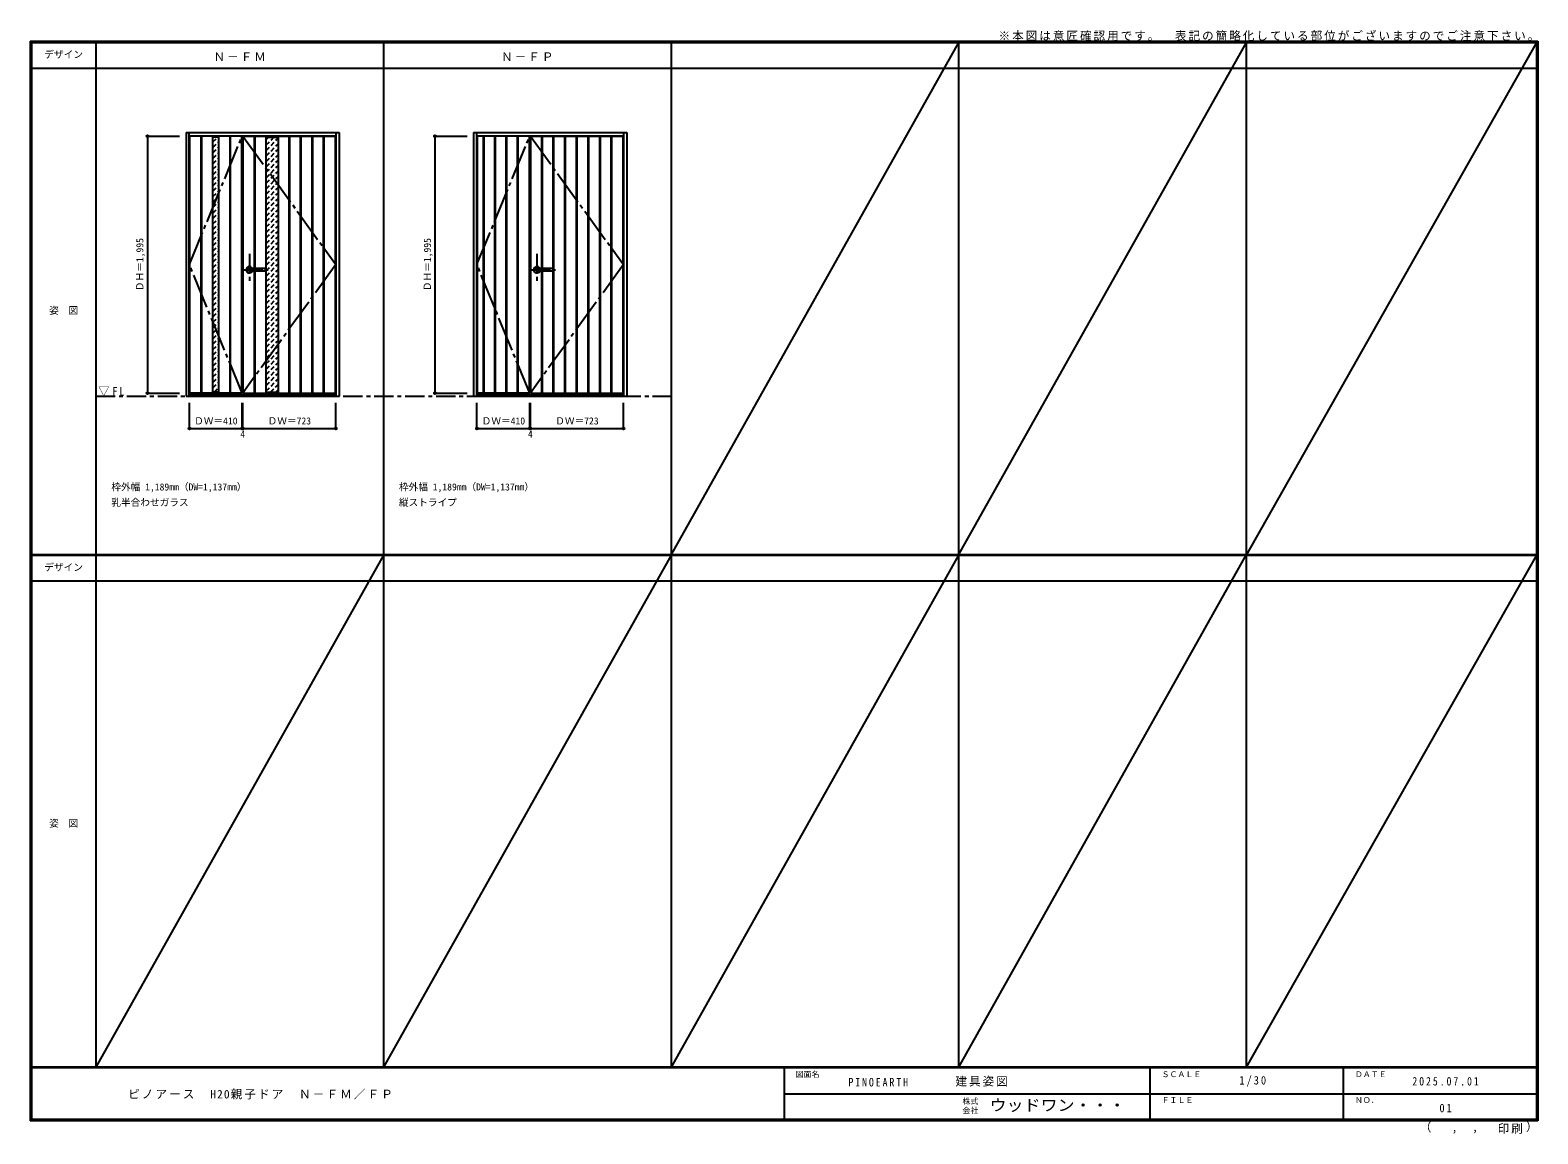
# Model space of a CAD drawing. Units: millimetres, scale not verified. Extents: x -6000 to 5700, y -4307 to 4260.
import ezdxf
from ezdxf.enums import TextEntityAlignment as Align

# ---------------------------------------------------------------- set-up
doc = ezdxf.new("R2010")
doc.units = ezdxf.units.MM
doc.header["$LTSCALE"] = 30
doc.header["$PDMODE"] = 32
doc.header["$PDSIZE"] = 15
for name, pattern in [('CHAIN1', [8, 5, -1, 1, -1]), ('CHAIN2', [12, 9, -1, 1, -1]), ('DASHED1', [1.8, 1.2, -0.6])]:
    doc.linetypes.add(name, pattern=pattern)
for name, color, linetype in [('0-1_通り芯', 4, 'CHAIN1'), ('0-2_扉', 3, 'Continuous'), ('0-3_仕上げ', 3, 'Continuous'), ('0-4_枠', 3, 'Continuous'), ('0-5_レバー', 3, 'Continuous'), ('0-7_', 7, 'CHAIN2'), ('0-A_文字', 7, 'Continuous'), ('0-B_寸法', 7, 'Continuous'), ('0-C_ハッチ', 4, 'DASHED1'), ('F-1_枠', 6, 'Continuous'), ('F-A_文字', 7, 'Continuous')]:
    doc.layers.add(name, color=color, linetype=linetype)
doc.styles.add('ＭＳ ゴシック', font='')
doc.styles.get('ＭＳ ゴシック').set_extended_font_data('MS Gothic')

msp = doc.modelspace()

# ---------------------------------------------------------------- linework, layer by layer
at = {"layer": '0-1_通り芯'}
for p, q in [((-4299, 2524.5), (-4299, 2314.5)), ((-2067.4, 2524.5), (-2067.4, 2314.5)), ((-4344, 2400.5), (-4154, 2400.5)), ((-2112.4, 2400.5), (-1922.4, 2400.5))]:
    msp.add_line(p, q, dxfattribs=at)
at = {"layer": '0-1_通り芯', "color": 7}
msp.add_line((-5490, 1418), (-1026.8, 1418), dxfattribs=at)
at = {"layer": '0-2_扉'}
for p, q in [((-4764, 1443), (-4764, 3438)), ((-4354, 3438), (-4764, 3438)), ((-4354, 1443), (-4354, 3438)), ((-4350, 1443), (-4350, 3438)), ((-4350, 3438), (-3627, 3438)), ((-3627, 1443), (-3627, 3438)), ((-2532.4, 1443), (-2532.4, 3438)), ((-2122.4, 3438), (-2532.4, 3438)), ((-2122.4, 1443), (-2122.4, 3438)), ((-2118.4, 1443), (-2118.4, 3438)), ((-2118.4, 3438), (-1395.4, 3438)), ((-1395.4, 1443), (-1395.4, 3438)), ((-4354, 1443), (-4764, 1443)), ((-4350, 1443), (-3627, 1443)), ((-2122.4, 1443), (-2532.4, 1443)), ((-2118.4, 1443), (-1395.4, 1443))]:
    msp.add_line(p, q, dxfattribs=at)
at = {"layer": '0-3_仕上げ'}
for p, q in [((-4761, 1443), (-4761, 3438)), ((-4674, 1443), (-4674, 3438)), ((-4669, 1443), (-4669, 3438)), ((-4449, 1443), (-4449, 3438)), ((-4444, 1443), (-4444, 3438)), ((-4357, 1443), (-4357, 3438)), ((-4347, 1443), (-4347, 3438)), ((-4260, 2412), (-4260, 3438)), ((-4255, 2412), (-4255, 3438)), ((-3991, 1443), (-3991, 3438)), ((-3986, 1443), (-3986, 3438)), ((-3901, 1443), (-3901, 3438)), ((-3896, 1443), (-3896, 3438)), ((-3811, 1443), (-3811, 3438)), ((-3806, 1443), (-3806, 3438)), ((-3723, 1443), (-3723, 3438)), ((-3718, 1443), (-3718, 3438)), ((-3630, 1443), (-3630, 3438)), ((-2529.4, 1443), (-2529.4, 3438)), ((-2481.4, 1443), (-2481.4, 3438)), ((-2476.4, 1443), (-2476.4, 3438)), ((-2393.4, 1443), (-2393.4, 3438)), ((-2388.4, 1443), (-2388.4, 3438)), ((-2305.4, 1443), (-2305.4, 3438)), ((-2300.4, 1443), (-2300.4, 3438)), ((-2217.4, 1443), (-2217.4, 3438)), ((-2212.4, 1443), (-2212.4, 3438)), ((-2125.4, 1443), (-2125.4, 3438)), ((-2115.4, 1443), (-2115.4, 3438)), ((-2028.4, 2412), (-2028.4, 3438)), ((-2023.4, 2412), (-2023.4, 3438)), ((-1940.4, 1443), (-1940.4, 3438)), ((-1935.4, 1443), (-1935.4, 3438)), ((-1850.4, 1443), (-1850.4, 3438)), ((-1845.4, 1443), (-1845.4, 3438)), ((-1759.4, 1443), (-1759.4, 3438)), ((-1754.4, 1443), (-1754.4, 3438)), ((-1669.4, 1443), (-1669.4, 3438)), ((-1664.4, 1443), (-1664.4, 3438)), ((-1579.4, 1443), (-1579.4, 3438)), ((-1574.4, 1443), (-1574.4, 3438)), ((-1491.4, 1443), (-1491.4, 3438)), ((-1486.4, 1443), (-1486.4, 3438)), ((-1398.4, 1443), (-1398.4, 3438)), ((-4260, 1443), (-4260, 2389)), ((-4255, 1443), (-4255, 2389)), ((-2028.4, 1443), (-2028.4, 2389)), ((-2023.4, 1443), (-2023.4, 2389))]:
    msp.add_line(p, q, dxfattribs=at)
at = {"layer": '0-3_仕上げ', "color": 7}
for p, q in [((-4583, 1443), (-4583, 3438)), ((-4535, 3430), (-4583, 3430)), ((-4535, 1443), (-4535, 3438)), ((-4169, 1443), (-4169, 3438)), ((-4169, 3430), (-4074, 3430)), ((-4074, 1443), (-4074, 3438)), ((-4535, 1451), (-4583, 1451)), ((-4169, 1451), (-4074, 1451))]:
    msp.add_line(p, q, dxfattribs=at)
at = {"layer": '0-4_枠'}
for p, q in [((-4790, 3465), (-4790, 1418)), ((-4790, 3465), (-3601, 3465)), ((-4766, 1418), (-4766, 3465)), ((-4766, 3441), (-3625, 3441)), ((-3625, 1418), (-3625, 3465)), ((-3601, 3465), (-3601, 1418)), ((-2558.4, 3465), (-2558.4, 1418)), ((-2558.4, 3465), (-1369.4, 3465)), ((-2534.4, 1418), (-2534.4, 3465)), ((-2534.4, 3441), (-1393.4, 3441)), ((-1393.4, 1418), (-1393.4, 3465)), ((-1369.4, 3465), (-1369.4, 1418)), ((-4790, 1418), (-3601, 1418)), ((-4766, 1430), (-3625, 1430)), ((-2558.4, 1418), (-1369.4, 1418)), ((-2534.4, 1430), (-1393.4, 1430))]:
    msp.add_line(p, q, dxfattribs=at)
at = {"layer": '0-5_レバー'}
for p, q in [((-4299, 2410), (-4280, 2410)), ((-4299, 2391), (-4280, 2391)), ((-4280, 2411), (-4279, 2412)), ((-4280, 2390), (-4280, 2411)), ((-4280, 2390), (-4279, 2389)), ((-4279, 2412), (-4175, 2412)), ((-4175, 2389), (-4279, 2389)), ((-4174, 2411), (-4175, 2412)), ((-4174, 2390), (-4175, 2389)), ((-4174, 2390), (-4174, 2411)), ((-2067.4, 2410), (-2048.4, 2410)), ((-2067.4, 2391), (-2048.4, 2391)), ((-2048.4, 2411), (-2047.4, 2412)), ((-2048.4, 2390), (-2048.4, 2411)), ((-2048.4, 2390), (-2047.4, 2389)), ((-2047.4, 2412), (-1943.4, 2412)), ((-1943.4, 2389), (-2047.4, 2389)), ((-1942.4, 2411), (-1943.4, 2412)), ((-1942.4, 2390), (-1943.4, 2389)), ((-1942.4, 2390), (-1942.4, 2411))]:
    msp.add_line(p, q, dxfattribs=at)
at = {"layer": '0-5_レバー', "color": 4}
for p, q in [((-4279, 2389), (-4279, 2412)), ((-4175, 2412), (-4175, 2389)), ((-2047.4, 2389), (-2047.4, 2412)), ((-1943.4, 2412), (-1943.4, 2389))]:
    msp.add_line(p, q, dxfattribs=at)
for centre, radius, start, end in [((-4299, 2400.5), 24.55, 27.93255, 332.06745), ((-4299, 2400.5), 11, 59.72736, 300.27264), ((-2067.4, 2400.5), 24.55, 27.93255, 332.06745), ((-2067.4, 2400.5), 11, 59.72736, 300.27264)]:
    msp.add_arc(centre, radius, start, end, dxfattribs=at)
at = {"layer": '0-5_レバー'}
for centre in [(-4299, 2400.5), (-2067.4, 2400.5)]:
    msp.add_arc(centre, 9.5, 90, 270, dxfattribs=at)
at = {"layer": '0-7_'}
for points in [[(-4354, 1443), (-4764, 2440.5), (-4354, 3438)], [(-4350, 3438), (-3627, 2440.5), (-4350, 1443)], [(-2122.4, 1443), (-2532.4, 2440.5), (-2122.4, 3438)], [(-2118.4, 3438), (-1395.4, 2440.5), (-2118.4, 1443)]]:
    msp.add_lwpolyline(points, dxfattribs=at)
at = {"layer": '0-B_寸法', "color": 4}
for p, q in [((-5090, 3438), (-5090, 1443)), ((-5090, 3438), (-4840, 3438)), ((-2858.4, 3438), (-2858.4, 1443)), ((-2858.4, 3438), (-2608.4, 3438)), ((-5090, 1443), (-4840, 1443)), ((-2858.4, 1443), (-2608.4, 1443)), ((-4764, 1168), (-4764, 1368)), ((-4354, 1168), (-4354, 1368)), ((-3627, 1168), (-3627, 1368)), ((-2532.4, 1168), (-2532.4, 1368)), ((-2122.4, 1168), (-2122.4, 1368)), ((-1395.4, 1168), (-1395.4, 1368)), ((-4350, 1168), (-3627, 1168)), ((-2118.4, 1168), (-1395.4, 1168))]:
    msp.add_line(p, q, dxfattribs=at)
for points in [[(-4764, 1168), (-4354, 1168), (-4350, 1168), (-4350, 1368)], [(-2532.4, 1168), (-2122.4, 1168), (-2118.4, 1168), (-2118.4, 1368)]]:
    msp.add_lwpolyline(points, dxfattribs=at)
at = {"layer": '0-B_寸法'}
for p in [(-5090, 3438), (-2858.4, 3438), (-5090, 1443), (-2858.4, 1443), (-4764, 1168), (-4354, 1168), (-4350, 1168), (-3627, 1168), (-2532.4, 1168), (-2122.4, 1168), (-2118.4, 1168), (-1395.4, 1168)]:
    msp.add_point(p, dxfattribs=at)
at = {"layer": '0-C_ハッチ'}
for p, q in [((-4583, 3392.31), (-4545.31, 3430)), ((-4583, 3349.88), (-4535, 3397.88)), ((-4169, 3368.81), (-4107.81, 3430)), ((-4169, 3411.23), (-4150.23, 3430)), ((-4169, 3326.38), (-4074, 3421.38)), ((-4583, 3307.45), (-4535, 3355.45)), ((-4583, 3265.03), (-4535, 3313.03)), ((-4169, 3283.95), (-4074, 3378.95)), ((-4169, 3241.53), (-4074, 3336.53)), ((-4169, 3199.1), (-4074, 3294.1)), ((-4583, 3222.6), (-4535, 3270.6)), ((-4583, 3180.18), (-4535, 3228.18)), ((-4583, 3137.75), (-4535, 3185.75)), ((-4169, 3156.68), (-4074, 3251.68)), ((-4169, 3114.25), (-4074, 3209.25)), ((-4169, 3071.82), (-4074, 3166.82)), ((-4583, 3095.32), (-4535, 3143.32)), ((-4583, 3052.9), (-4535, 3100.9)), ((-4583, 3010.47), (-4535, 3058.47)), ((-4169, 3029.4), (-4074, 3124.4)), ((-4169, 2986.97), (-4074, 3081.97)), ((-4583, 2968.04), (-4535, 3016.04)), ((-4583, 2925.62), (-4535, 2973.62)), ((-4583, 2883.19), (-4535, 2931.19)), ((-4169, 2944.54), (-4074, 3039.54)), ((-4169, 2902.12), (-4074, 2997.12)), ((-4169, 2859.69), (-4074, 2954.69)), ((-4583, 2840.76), (-4535, 2888.76)), ((-4583, 2798.34), (-4535, 2846.34)), ((-4169, 2817.26), (-4074, 2912.26)), ((-4169, 2774.84), (-4074, 2869.84)), ((-4169, 2732.41), (-4074, 2827.41)), ((-4583, 2755.91), (-4535, 2803.91)), ((-4583, 2713.48), (-4535, 2761.48)), ((-4583, 2671.06), (-4535, 2719.06)), ((-4169, 2689.98), (-4074, 2784.98)), ((-4169, 2647.56), (-4074, 2742.56)), ((-4169, 2605.13), (-4074, 2700.13)), ((-4583, 2628.63), (-4535, 2676.63)), ((-4583, 2586.21), (-4535, 2634.21)), ((-4583, 2543.78), (-4535, 2591.78)), ((-4169, 2562.71), (-4074, 2657.71)), ((-4169, 2520.28), (-4074, 2615.28)), ((-4583, 2501.35), (-4535, 2549.35)), ((-4583, 2458.93), (-4535, 2506.93)), ((-4583, 2416.5), (-4535, 2464.5)), ((-4169, 2477.85), (-4074, 2572.85)), ((-4169, 2435.43), (-4074, 2530.43)), ((-4169, 2393), (-4074, 2488)), ((-4583, 2374.07), (-4535, 2422.07)), ((-4583, 2331.65), (-4535, 2379.65)), ((-4169, 2350.57), (-4074, 2445.57)), ((-4169, 2308.15), (-4074, 2403.15)), ((-4169, 2265.72), (-4074, 2360.72)), ((-4583, 2289.22), (-4535, 2337.22)), ((-4583, 2246.79), (-4535, 2294.79)), ((-4583, 2204.37), (-4535, 2252.37)), ((-4169, 2223.29), (-4074, 2318.29)), ((-4169, 2180.87), (-4074, 2275.87)), ((-4169, 2138.44), (-4074, 2233.44)), ((-4583, 2161.94), (-4535, 2209.94)), ((-4583, 2119.51), (-4535, 2167.51)), ((-4583, 2077.09), (-4535, 2125.09)), ((-4169, 2096.01), (-4074, 2191.01)), ((-4169, 2053.59), (-4074, 2148.59)), ((-4169, 2011.16), (-4074, 2106.16)), ((-4583, 2034.66), (-4535, 2082.66)), ((-4583, 1992.24), (-4535, 2040.24)), ((-4583, 1949.81), (-4535, 1997.81)), ((-4169, 1968.74), (-4074, 2063.74)), ((-4169, 1926.31), (-4074, 2021.31)), ((-4583, 1907.38), (-4535, 1955.38)), ((-4583, 1864.96), (-4535, 1912.96)), ((-4169, 1883.88), (-4074, 1978.88)), ((-4169, 1841.46), (-4074, 1936.46)), ((-4169, 1799.03), (-4074, 1894.03)), ((-4583, 1822.53), (-4535, 1870.53)), ((-4583, 1780.1), (-4535, 1828.1)), ((-4583, 1737.68), (-4535, 1785.68)), ((-4169, 1756.6), (-4074, 1851.6)), ((-4169, 1714.18), (-4074, 1809.18)), ((-4169, 1671.75), (-4074, 1766.75)), ((-4583, 1695.25), (-4535, 1743.25)), ((-4583, 1652.82), (-4535, 1700.82)), ((-4583, 1610.4), (-4535, 1658.4)), ((-4169, 1629.32), (-4074, 1724.32)), ((-4169, 1586.9), (-4074, 1681.9)), ((-4169, 1544.47), (-4074, 1639.47)), ((-4583, 1567.97), (-4535, 1615.97)), ((-4583, 1525.55), (-4535, 1573.55)), ((-4583, 1483.12), (-4535, 1531.12)), ((-4169, 1502.05), (-4074, 1597.05)), ((-4169, 1459.62), (-4074, 1554.62)), ((-4572.69, 1451), (-4535, 1488.69)), ((-4135.19, 1451), (-4074, 1512.19)), ((-4092.77, 1451), (-4074, 1469.77))]:
    msp.add_line(p, q, dxfattribs=at)
at = {"layer": 'F-1_枠'}
for p, q in [((-6000, 4175), (5700, 4175)), ((-6000, 4175), (-6000, -4205)), ((-6000, 4170), (5700, 4170)), ((-6000, 4165), (5700, 4165)), ((-5995, 4175), (-5995, -4205)), ((-5990, 4175), (-5990, -4205)), ((-5490, 4175), (-5490, -3790)), ((-3258.4, 4175), (-3258.4, -3790)), ((-1026.8, 4175), (-1026.8, -3790)), ((1204.8, 4175), (1204.8, -3790)), ((3436.4, 4175), (3436.4, -3790)), ((5690, 4175), (5690, -4205)), ((5695, 4175), (5695, -4205)), ((5700, 4175), (5700, -4205)), ((-6000, 3965), (5700, 3965)), ((-6000, 190.5), (5700, 190.5)), ((-6000, 187.5), (5700, 187.5)), ((-6000, 184.5), (5700, 184.5)), ((-6000, -15.5), (5700, -15.5)), ((5700, -3790), (-6000, -3790)), ((5700, -3795), (-6000, -3795)), ((-150, -3795), (-150, -4195)), ((2690, -3795), (2690, -4195)), ((4190, -3795), (4190, -4195)), ((-150, -3995), (5690, -3995.01)), ((5700, -4195), (-6000, -4195)), ((5700, -4200), (-6000, -4200)), ((5700, -4205), (-6000, -4205))]:
    msp.add_line(p, q, dxfattribs=at)
at = {"layer": 'F-A_文字'}
for p, q in [((1204.8, 4165), (-1026.8, 190.5)), ((3436.4, 4165), (1204.8, 190.5)), ((5690, 4165), (3436.4, 184.5)), ((-3258.4, 184.5), (-5490, -3790)), ((-1026.8, 184.5), (-3258.4, -3790)), ((1204.8, 184.5), (-1026.8, -3790)), ((3436.4, 190.5), (1204.8, -3790)), ((5690, 184.5), (3436.4, -3790))]:
    msp.add_line(p, q, dxfattribs=at)

# ---------------------------------------------------------------- texts
at = {"layer": '0-A_文字', "style": 'ＭＳ ゴシック'}
for s, p in [('枠外幅 1,189mm（DW=1,137mm）', (-5370, 670.5)), ('枠外幅 1,189mm（DW=1,137mm）', (-3138.4, 670.5)), ('乳半合わせガラス', (-5370, 550.5)), ('縦ストライプ', (-3138.4, 550.5))]:
    msp.add_text(s, height=54.99, dxfattribs=at).set_placement(p, align=Align.BOTTOM_LEFT)
at = {"layer": '0-A_文字', "char_height": 65.98, "attachment_point": 7, "style": 'ＭＳ ゴシック'}
for s, insert in [('\\T1.17;※本図は意匠確認用です。\u3000表記の簡略化している部位がございますのでご注意下さい。', (1515, 4175)), ('\\T1.17;Ｎ－ＦＭ', (-4576.7, 4020)), ('\\T1.17;Ｎ－ＦＰ', (-2345.1, 4020)), ('\\T1.26;\\W0.95;▽FL', (-5471.25, 1418))]:
    msp.add_mtext(s, dxfattribs=dict(at, insert=insert))
at = {"layer": '0-B_寸法', "style": 'ＭＳ ゴシック'}
for p in [(-5105, 2234.25), (-2873.4, 2234.25)]:
    msp.add_text('ＤＨ＝1,995', height=54.99, rotation=90, dxfattribs=at).set_placement(p, align=Align.BOTTOM_LEFT)
for s, p in [('ＤＷ＝410', (-4727.75, 1183)), ('ＤＷ＝723', (-4157.25, 1183)), ('ＤＷ＝410', (-2496.15, 1183)), ('ＤＷ＝723', (-1925.65, 1183)), ('4', (-4368.75, 1080.61)), ('4', (-2137.15, 1080.61))]:
    msp.add_text(s, height=54.99, dxfattribs=at).set_placement(p, align=Align.BOTTOM_LEFT)
at = {"layer": 'F-A_文字', "style": 'ＭＳ ゴシック'}
for s, height, p in [('デザイン', 54.99, (-5890, 4027.5)), ('姿\u3000図', 54.99, (-5852.5, 2040.25)), ('デザイン', 54.99, (-5890, 47)), ('姿\u3000図', 54.99, (-5852.5, -1940.25)), ('図面名', 43.99, (-60, -3880)), ('ＳＣＡＬＥ', 43.99, (2780, -3880)), ('ＤＡＴＥ', 43.99, (4280, -3880)), ('株式', 43.99, (1235, -4089)), ('ＦＩＬＥ', 43.99, (2780, -4080)), ('ＮＯ．', 43.99, (4280, -4080)), ('会社', 43.99, (1235, -4161)), ('（', 65.98, (4784.03, -4308.31)), ('）', 65.98, (5608.4, -4304.13)), (',', 65.98, (5031.28, -4308.31)), (',', 65.98, (5190.2, -4305.53))]:
    msp.add_text(s, height=height, dxfattribs=at).set_placement(p, align=Align.BOTTOM_LEFT)
at = {"layer": 'F-A_文字', "style": 'ＭＳ ゴシック', "width": 1.1}
msp.add_text('ウッドワン・・・', height=87.98, dxfattribs=at).set_placement((1445, -4155), align=Align.BOTTOM_LEFT)
at = {"layer": 'F-A_文字', "char_height": 65.98, "attachment_point": 7, "style": 'ＭＳ ゴシック'}
for s, insert in [('\\T1.17;建具姿図', (1180.42, -3940)), ('\\T1.38;\\W0.9;1/30', (3383.75, -3940)), ('\\T1.18;ピノアース\u3000H20親子ドア\u3000Ｎ－ＦＭ／ＦＰ', (-5240, -4040)), ('\\T1.39;\\W0.85;PINOEARTH', (350, -3940)), ('\\T1.39;\\W0.85;2025.07.01', (4726.25, -3932.5)), ('\\T1.36;\\W0.9;01', (4936.25, -4140)), ('\\T1.17;印刷', (5388.15, -4306.92))]:
    msp.add_mtext(s, dxfattribs=dict(at, insert=insert))

doc.saveas('drawing.dxf')
